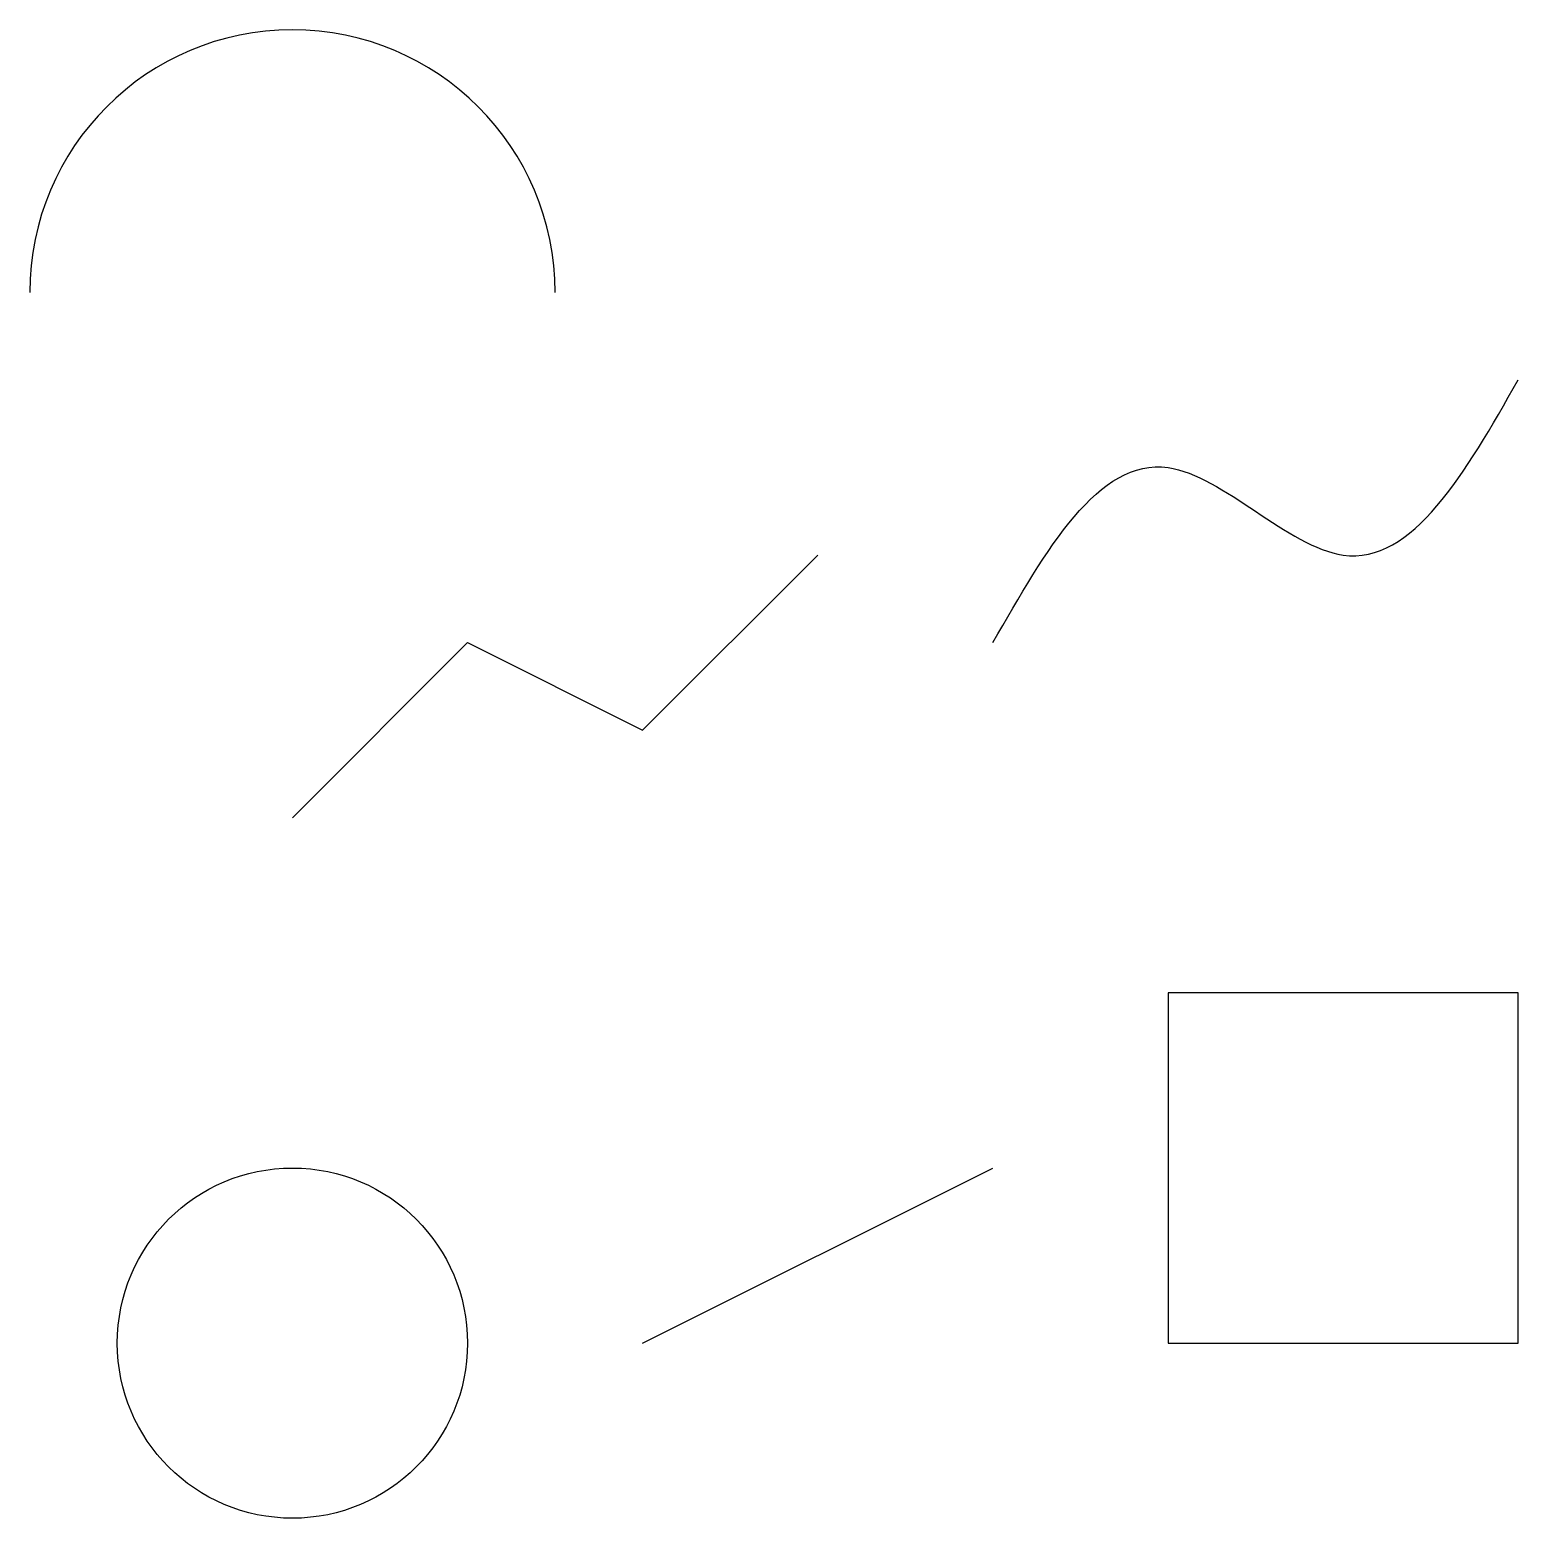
# Model space of a CAD drawing. Header units: metres. Extents: x -15 to 70, y -10 to 75.
import ezdxf

# ---------------------------------------------------------------- set-up
doc = ezdxf.new("R2010")
doc.units = ezdxf.units.M

msp = doc.modelspace()

# ---------------------------------------------------------------- linework, layer by layer
msp.add_line((20, 0), (40, 10))
msp.add_lwpolyline([(0, 30), (10, 40), (20, 35), (30, 45)])
msp.add_lwpolyline([(50, 0), (70, 0), (70, 20), (50, 20)], close=True)
msp.add_circle((0, 0), 10)
msp.add_arc((0, 60), 15, 0, 180)
msp.add_spline([(40, 40), (50, 50), (60, 45), (70, 55)], degree=3)

doc.saveas('drawing.dxf')
